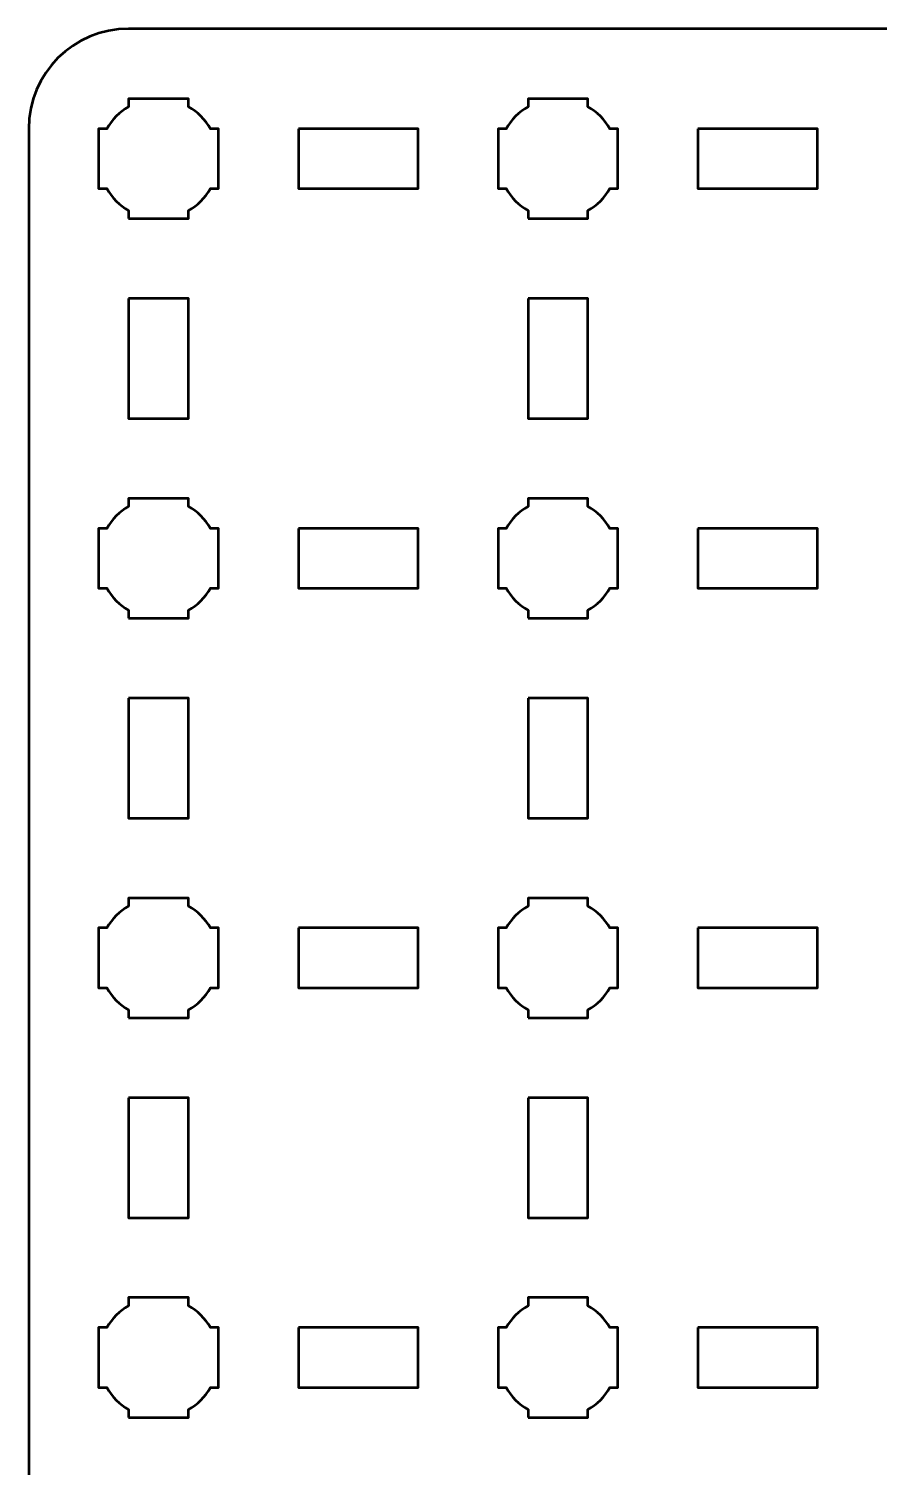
# Model space of a CAD drawing. Header units: centimetres. Extents: x -17.7 to 17.7, y -15.7 to 15.7.
# Drawn here: x -17.65 to -13.39, y 8.45 to 15.65 of the extents above; entities that cross this region are included whole.
import ezdxf

# ---------------------------------------------------------------- set-up
doc = ezdxf.new("R2010")
doc.units = ezdxf.units.CM
doc.header["$MEASUREMENT"] = 0
doc.layers.add('Layer 1', color=7, linetype='Continuous')

msp = doc.modelspace()

# ---------------------------------------------------------------- linework, layer by layer
at = {"layer": 'Layer 1', "lineweight": 53}
for points, knots in [([(-17.14996, 15.65004), (-17.14996, 15.65004), (17.14996, 15.65004), (17.14996, 15.65004), (17.14996, 15.65004), (17.42692, 15.65004), (17.65006, 15.42694), (17.65006, 15.14994), (17.65006, 15.14994), (17.65006, 15.14994), (17.65006, -15.14993), (17.65006, -15.14993), (17.65006, -15.14993), (17.65006, -15.42707), (17.42692, -15.65003), (17.14996, -15.65003), (17.14996, -15.65003), (17.14996, -15.65003), (-17.14996, -15.65003), (-17.14996, -15.65003), (-17.14996, -15.65003), (-17.42696, -15.65003), (-17.65005, -15.42707), (-17.65005, -15.14993), (-17.65005, -15.14993), (-17.65005, -15.14993), (-17.65005, 15.14994), (-17.65005, 15.14994), (-17.65005, 15.14994), (-17.65005, 15.42694), (-17.42696, 15.65004), (-17.14996, 15.65004)], [0, 0, 0, 0, 0.125, 0.125, 0.125, 0.125, 0.25, 0.25, 0.25, 0.25, 0.375, 0.375, 0.375, 0.375, 0.5, 0.5, 0.5, 0.5, 0.625, 0.625, 0.625, 0.625, 0.75, 0.75, 0.75, 0.75, 0.875, 0.875, 0.875, 0.875, 1, 1, 1, 1]), ([(-17.14996, 14.70001), (-17.14996, 14.70001), (-17.14996, 14.74012), (-17.14996, 14.74012), (-17.14996, 14.74012), (-17.19557, 14.76643), (-17.23349, 14.80446), (-17.25981, 14.84994), (-17.25981, 14.84994), (-17.25981, 14.84994), (-17.30003, 14.84994), (-17.30003, 14.84994), (-17.30003, 14.84994), (-17.30003, 14.84994), (-17.30003, 15.00001), (-17.30003, 15.00001), (-17.30003, 15.00001), (-17.30003, 15.00001), (-17.30003, 15.14994), (-17.30003, 15.14994), (-17.30003, 15.14994), (-17.30003, 15.14994), (-17.25981, 15.14994), (-17.25981, 15.14994), (-17.25981, 15.14994), (-17.23349, 15.19555), (-17.19557, 15.23348), (-17.14996, 15.25979), (-17.14996, 15.25979), (-17.14996, 15.25979), (-17.14996, 15.30001), (-17.14996, 15.30001), (-17.14996, 15.30001), (-17.14996, 15.30001), (-17.00003, 15.30001), (-17.00003, 15.30001), (-17.00003, 15.30001), (-17.00003, 15.30001), (-16.84995, 15.30001), (-16.84995, 15.30001), (-16.84995, 15.30001), (-16.84995, 15.30001), (-16.84995, 15.25979), (-16.84995, 15.25979), (-16.84995, 15.25979), (-16.80448, 15.23348), (-16.76645, 15.19555), (-16.74013, 15.14994), (-16.74013, 15.14994), (-16.74013, 15.14994), (-16.70002, 15.14994), (-16.70002, 15.14994), (-16.70002, 15.14994), (-16.70002, 15.14994), (-16.70002, 15.00001), (-16.70002, 15.00001), (-16.70002, 15.00001), (-16.70002, 15.00001), (-16.70002, 14.84994), (-16.70002, 14.84994), (-16.70002, 14.84994), (-16.70002, 14.84994), (-16.74013, 14.84994), (-16.74013, 14.84994), (-16.74013, 14.84994), (-16.76645, 14.80446), (-16.80448, 14.76643), (-16.84995, 14.74012), (-16.84995, 14.74012), (-16.84995, 14.74012), (-16.84995, 14.70001), (-16.84995, 14.70001), (-16.84995, 14.70001), (-16.84995, 14.70001), (-17.00003, 14.70001), (-17.00003, 14.70001), (-17.00003, 14.70001), (-17.00003, 14.70001), (-17.14996, 14.70001), (-17.14996, 14.70001)], [0, 0, 0, 0, 0.05, 0.05, 0.05, 0.05, 0.1, 0.1, 0.1, 0.1, 0.15, 0.15, 0.15, 0.15, 0.2, 0.2, 0.2, 0.2, 0.25, 0.25, 0.25, 0.25, 0.3, 0.3, 0.3, 0.3, 0.35, 0.35, 0.35, 0.35, 0.4, 0.4, 0.4, 0.4, 0.45, 0.45, 0.45, 0.45, 0.5, 0.5, 0.5, 0.5, 0.55, 0.55, 0.55, 0.55, 0.6, 0.6, 0.6, 0.6, 0.65, 0.65, 0.65, 0.65, 0.7, 0.7, 0.7, 0.7, 0.75, 0.75, 0.75, 0.75, 0.8, 0.8, 0.8, 0.8, 0.85, 0.85, 0.85, 0.85, 0.9, 0.9, 0.9, 0.9, 0.95, 0.95, 0.95, 0.95, 1, 1, 1, 1]), ([(-15.15002, 14.70001), (-15.15002, 14.70001), (-15.15002, 14.74012), (-15.15002, 14.74012), (-15.15002, 14.74012), (-15.1955, 14.76643), (-15.23353, 14.80446), (-15.25984, 14.84994), (-15.25984, 14.84994), (-15.25984, 14.84994), (-15.29995, 14.84994), (-15.29995, 14.84994), (-15.29995, 14.84994), (-15.29995, 14.84994), (-15.29995, 15.00001), (-15.29995, 15.00001), (-15.29995, 15.00001), (-15.29995, 15.00001), (-15.29995, 15.14994), (-15.29995, 15.14994), (-15.29995, 15.14994), (-15.29995, 15.14994), (-15.25984, 15.14994), (-15.25984, 15.14994), (-15.25984, 15.14994), (-15.23353, 15.19555), (-15.1955, 15.23348), (-15.15002, 15.25979), (-15.15002, 15.25979), (-15.15002, 15.25979), (-15.15002, 15.30001), (-15.15002, 15.30001), (-15.15002, 15.30001), (-15.15002, 15.30001), (-14.99995, 15.30001), (-14.99995, 15.30001), (-14.99995, 15.30001), (-14.99995, 15.30001), (-14.85002, 15.30001), (-14.85002, 15.30001), (-14.85002, 15.30001), (-14.85002, 15.30001), (-14.85002, 15.25979), (-14.85002, 15.25979), (-14.85002, 15.25979), (-14.80455, 15.23348), (-14.76652, 15.19555), (-14.7402, 15.14994), (-14.7402, 15.14994), (-14.7402, 15.14994), (-14.69995, 15.14994), (-14.69995, 15.14994), (-14.69995, 15.14994), (-14.69995, 15.14994), (-14.69995, 15.00001), (-14.69995, 15.00001), (-14.69995, 15.00001), (-14.69995, 15.00001), (-14.69995, 14.84994), (-14.69995, 14.84994), (-14.69995, 14.84994), (-14.69995, 14.84994), (-14.7402, 14.84994), (-14.7402, 14.84994), (-14.7402, 14.84994), (-14.76652, 14.80446), (-14.80455, 14.76643), (-14.85002, 14.74012), (-14.85002, 14.74012), (-14.85002, 14.74012), (-14.85002, 14.70001), (-14.85002, 14.70001), (-14.85002, 14.70001), (-14.85002, 14.70001), (-14.99995, 14.70001), (-14.99995, 14.70001), (-14.99995, 14.70001), (-14.99995, 14.70001), (-15.15002, 14.70001), (-15.15002, 14.70001)], [0, 0, 0, 0, 0.05, 0.05, 0.05, 0.05, 0.1, 0.1, 0.1, 0.1, 0.15, 0.15, 0.15, 0.15, 0.2, 0.2, 0.2, 0.2, 0.25, 0.25, 0.25, 0.25, 0.3, 0.3, 0.3, 0.3, 0.35, 0.35, 0.35, 0.35, 0.4, 0.4, 0.4, 0.4, 0.45, 0.45, 0.45, 0.45, 0.5, 0.5, 0.5, 0.5, 0.55, 0.55, 0.55, 0.55, 0.6, 0.6, 0.6, 0.6, 0.65, 0.65, 0.65, 0.65, 0.7, 0.7, 0.7, 0.7, 0.75, 0.75, 0.75, 0.75, 0.8, 0.8, 0.8, 0.8, 0.85, 0.85, 0.85, 0.85, 0.9, 0.9, 0.9, 0.9, 0.95, 0.95, 0.95, 0.95, 1, 1, 1, 1]), ([(-16.30001, 15.14994), (-16.30001, 15.14994), (-15.7, 15.14994), (-15.7, 15.14994), (-15.7, 15.14994), (-15.7, 15.14994), (-15.7, 14.84994), (-15.7, 14.84994), (-15.7, 14.84994), (-15.7, 14.84994), (-16.30001, 14.84994), (-16.30001, 14.84994), (-16.30001, 14.84994), (-16.30001, 14.84994), (-16.30001, 15.14994), (-16.30001, 15.14994)], [0, 0, 0, 0, 0.25, 0.25, 0.25, 0.25, 0.5, 0.5, 0.5, 0.5, 0.75, 0.75, 0.75, 0.75, 1, 1, 1, 1]), ([(-14.30004, 15.14994), (-14.30004, 15.14994), (-13.70004, 15.14994), (-13.70004, 15.14994), (-13.70004, 15.14994), (-13.70004, 15.14994), (-13.70004, 14.84994), (-13.70004, 14.84994), (-13.70004, 14.84994), (-13.70004, 14.84994), (-14.30004, 14.84994), (-14.30004, 14.84994), (-14.30004, 14.84994), (-14.30004, 14.84994), (-14.30004, 15.14994), (-14.30004, 15.14994)], [0, 0, 0, 0, 0.25, 0.25, 0.25, 0.25, 0.5, 0.5, 0.5, 0.5, 0.75, 0.75, 0.75, 0.75, 1, 1, 1, 1]), ([(-17.14996, 14.29999), (-17.14996, 14.29999), (-16.84995, 14.29999), (-16.84995, 14.29999), (-16.84995, 14.29999), (-16.84995, 14.29999), (-16.84995, 13.69999), (-16.84995, 13.69999), (-16.84995, 13.69999), (-16.84995, 13.69999), (-17.14996, 13.69999), (-17.14996, 13.69999), (-17.14996, 13.69999), (-17.14996, 13.69999), (-17.14996, 14.29999), (-17.14996, 14.29999)], [0, 0, 0, 0, 0.25, 0.25, 0.25, 0.25, 0.5, 0.5, 0.5, 0.5, 0.75, 0.75, 0.75, 0.75, 1, 1, 1, 1]), ([(-15.15002, 14.29999), (-15.15002, 14.29999), (-14.85002, 14.29999), (-14.85002, 14.29999), (-14.85002, 14.29999), (-14.85002, 14.29999), (-14.85002, 13.69999), (-14.85002, 13.69999), (-14.85002, 13.69999), (-14.85002, 13.69999), (-15.15002, 13.69999), (-15.15002, 13.69999), (-15.15002, 13.69999), (-15.15002, 13.69999), (-15.15002, 14.29999), (-15.15002, 14.29999)], [0, 0, 0, 0, 0.25, 0.25, 0.25, 0.25, 0.5, 0.5, 0.5, 0.5, 0.75, 0.75, 0.75, 0.75, 1, 1, 1, 1]), ([(-17.14996, 12.69993), (-17.14996, 12.69993), (-17.14996, 12.74018), (-17.14996, 12.74018), (-17.14996, 12.74018), (-17.19557, 12.7665), (-17.23349, 12.80453), (-17.25981, 12.85), (-17.25981, 12.85), (-17.25981, 12.85), (-17.30003, 12.85), (-17.30003, 12.85), (-17.30003, 12.85), (-17.30003, 12.85), (-17.30003, 12.99994), (-17.30003, 12.99994), (-17.30003, 12.99994), (-17.30003, 12.99994), (-17.30003, 13.15001), (-17.30003, 13.15001), (-17.30003, 13.15001), (-17.30003, 13.15001), (-17.25981, 13.15001), (-17.25981, 13.15001), (-17.25981, 13.15001), (-17.23349, 13.19548), (-17.19557, 13.23351), (-17.14996, 13.25983), (-17.14996, 13.25983), (-17.14996, 13.25983), (-17.14996, 13.29994), (-17.14996, 13.29994), (-17.14996, 13.29994), (-17.14996, 13.29994), (-17.00003, 13.29994), (-17.00003, 13.29994), (-17.00003, 13.29994), (-17.00003, 13.29994), (-16.84995, 13.29994), (-16.84995, 13.29994), (-16.84995, 13.29994), (-16.84995, 13.29994), (-16.84995, 13.25983), (-16.84995, 13.25983), (-16.84995, 13.25983), (-16.80448, 13.23351), (-16.76645, 13.19548), (-16.74013, 13.15001), (-16.74013, 13.15001), (-16.74013, 13.15001), (-16.70002, 13.15001), (-16.70002, 13.15001), (-16.70002, 13.15001), (-16.70002, 13.15001), (-16.70002, 12.99994), (-16.70002, 12.99994), (-16.70002, 12.99994), (-16.70002, 12.99994), (-16.70002, 12.85), (-16.70002, 12.85), (-16.70002, 12.85), (-16.70002, 12.85), (-16.74013, 12.85), (-16.74013, 12.85), (-16.74013, 12.85), (-16.76645, 12.80453), (-16.80448, 12.7665), (-16.84995, 12.74018), (-16.84995, 12.74018), (-16.84995, 12.74018), (-16.84995, 12.69993), (-16.84995, 12.69993), (-16.84995, 12.69993), (-16.84995, 12.69993), (-17.00003, 12.69993), (-17.00003, 12.69993), (-17.00003, 12.69993), (-17.00003, 12.69993), (-17.14996, 12.69993), (-17.14996, 12.69993)], [0, 0, 0, 0, 0.05, 0.05, 0.05, 0.05, 0.1, 0.1, 0.1, 0.1, 0.15, 0.15, 0.15, 0.15, 0.2, 0.2, 0.2, 0.2, 0.25, 0.25, 0.25, 0.25, 0.3, 0.3, 0.3, 0.3, 0.35, 0.35, 0.35, 0.35, 0.4, 0.4, 0.4, 0.4, 0.45, 0.45, 0.45, 0.45, 0.5, 0.5, 0.5, 0.5, 0.55, 0.55, 0.55, 0.55, 0.6, 0.6, 0.6, 0.6, 0.65, 0.65, 0.65, 0.65, 0.7, 0.7, 0.7, 0.7, 0.75, 0.75, 0.75, 0.75, 0.8, 0.8, 0.8, 0.8, 0.85, 0.85, 0.85, 0.85, 0.9, 0.9, 0.9, 0.9, 0.95, 0.95, 0.95, 0.95, 1, 1, 1, 1]), ([(-15.15002, 12.69993), (-15.15002, 12.69993), (-15.15002, 12.74018), (-15.15002, 12.74018), (-15.15002, 12.74018), (-15.1955, 12.7665), (-15.23353, 12.80453), (-15.25984, 12.85), (-15.25984, 12.85), (-15.25984, 12.85), (-15.29995, 12.85), (-15.29995, 12.85), (-15.29995, 12.85), (-15.29995, 12.85), (-15.29995, 12.99994), (-15.29995, 12.99994), (-15.29995, 12.99994), (-15.29995, 12.99994), (-15.29995, 13.15001), (-15.29995, 13.15001), (-15.29995, 13.15001), (-15.29995, 13.15001), (-15.25984, 13.15001), (-15.25984, 13.15001), (-15.25984, 13.15001), (-15.23353, 13.19548), (-15.1955, 13.23351), (-15.15002, 13.25983), (-15.15002, 13.25983), (-15.15002, 13.25983), (-15.15002, 13.29994), (-15.15002, 13.29994), (-15.15002, 13.29994), (-15.15002, 13.29994), (-14.99995, 13.29994), (-14.99995, 13.29994), (-14.99995, 13.29994), (-14.99995, 13.29994), (-14.85002, 13.29994), (-14.85002, 13.29994), (-14.85002, 13.29994), (-14.85002, 13.29994), (-14.85002, 13.25983), (-14.85002, 13.25983), (-14.85002, 13.25983), (-14.80455, 13.23351), (-14.76652, 13.19548), (-14.7402, 13.15001), (-14.7402, 13.15001), (-14.7402, 13.15001), (-14.69995, 13.15001), (-14.69995, 13.15001), (-14.69995, 13.15001), (-14.69995, 13.15001), (-14.69995, 12.99994), (-14.69995, 12.99994), (-14.69995, 12.99994), (-14.69995, 12.99994), (-14.69995, 12.85), (-14.69995, 12.85), (-14.69995, 12.85), (-14.69995, 12.85), (-14.7402, 12.85), (-14.7402, 12.85), (-14.7402, 12.85), (-14.76652, 12.80453), (-14.80455, 12.7665), (-14.85002, 12.74018), (-14.85002, 12.74018), (-14.85002, 12.74018), (-14.85002, 12.69993), (-14.85002, 12.69993), (-14.85002, 12.69993), (-14.85002, 12.69993), (-14.99995, 12.69993), (-14.99995, 12.69993), (-14.99995, 12.69993), (-14.99995, 12.69993), (-15.15002, 12.69993), (-15.15002, 12.69993)], [0, 0, 0, 0, 0.05, 0.05, 0.05, 0.05, 0.1, 0.1, 0.1, 0.1, 0.15, 0.15, 0.15, 0.15, 0.2, 0.2, 0.2, 0.2, 0.25, 0.25, 0.25, 0.25, 0.3, 0.3, 0.3, 0.3, 0.35, 0.35, 0.35, 0.35, 0.4, 0.4, 0.4, 0.4, 0.45, 0.45, 0.45, 0.45, 0.5, 0.5, 0.5, 0.5, 0.55, 0.55, 0.55, 0.55, 0.6, 0.6, 0.6, 0.6, 0.65, 0.65, 0.65, 0.65, 0.7, 0.7, 0.7, 0.7, 0.75, 0.75, 0.75, 0.75, 0.8, 0.8, 0.8, 0.8, 0.85, 0.85, 0.85, 0.85, 0.9, 0.9, 0.9, 0.9, 0.95, 0.95, 0.95, 0.95, 1, 1, 1, 1]), ([(-16.30001, 13.15001), (-16.30001, 13.15001), (-15.7, 13.15001), (-15.7, 13.15001), (-15.7, 13.15001), (-15.7, 13.15001), (-15.7, 12.85), (-15.7, 12.85), (-15.7, 12.85), (-15.7, 12.85), (-16.30001, 12.85), (-16.30001, 12.85), (-16.30001, 12.85), (-16.30001, 12.85), (-16.30001, 13.15001), (-16.30001, 13.15001)], [0, 0, 0, 0, 0.25, 0.25, 0.25, 0.25, 0.5, 0.5, 0.5, 0.5, 0.75, 0.75, 0.75, 0.75, 1, 1, 1, 1]), ([(-14.30004, 13.15001), (-14.30004, 13.15001), (-13.70004, 13.15001), (-13.70004, 13.15001), (-13.70004, 13.15001), (-13.70004, 13.15001), (-13.70004, 12.85), (-13.70004, 12.85), (-13.70004, 12.85), (-13.70004, 12.85), (-14.30004, 12.85), (-14.30004, 12.85), (-14.30004, 12.85), (-14.30004, 12.85), (-14.30004, 13.15001), (-14.30004, 13.15001)], [0, 0, 0, 0, 0.25, 0.25, 0.25, 0.25, 0.5, 0.5, 0.5, 0.5, 0.75, 0.75, 0.75, 0.75, 1, 1, 1, 1]), ([(-17.14996, 12.30002), (-17.14996, 12.30002), (-16.84995, 12.30002), (-16.84995, 12.30002), (-16.84995, 12.30002), (-16.84995, 12.30002), (-16.84995, 11.70002), (-16.84995, 11.70002), (-16.84995, 11.70002), (-16.84995, 11.70002), (-17.14996, 11.70002), (-17.14996, 11.70002), (-17.14996, 11.70002), (-17.14996, 11.70002), (-17.14996, 12.30002), (-17.14996, 12.30002)], [0, 0, 0, 0, 0.25, 0.25, 0.25, 0.25, 0.5, 0.5, 0.5, 0.5, 0.75, 0.75, 0.75, 0.75, 1, 1, 1, 1]), ([(-15.15002, 12.30002), (-15.15002, 12.30002), (-14.85002, 12.30002), (-14.85002, 12.30002), (-14.85002, 12.30002), (-14.85002, 12.30002), (-14.85002, 11.70002), (-14.85002, 11.70002), (-14.85002, 11.70002), (-14.85002, 11.70002), (-15.15002, 11.70002), (-15.15002, 11.70002), (-15.15002, 11.70002), (-15.15002, 11.70002), (-15.15002, 12.30002), (-15.15002, 12.30002)], [0, 0, 0, 0, 0.25, 0.25, 0.25, 0.25, 0.5, 0.5, 0.5, 0.5, 0.75, 0.75, 0.75, 0.75, 1, 1, 1, 1]), ([(-17.14996, 10.7), (-17.14996, 10.7), (-17.14996, 10.74008), (-17.14996, 10.74008), (-17.14996, 10.74008), (-17.19557, 10.76653), (-17.23349, 10.80446), (-17.25981, 10.85007), (-17.25981, 10.85007), (-17.25981, 10.85007), (-17.30003, 10.85007), (-17.30003, 10.85007), (-17.30003, 10.85007), (-17.30003, 10.85007), (-17.30003, 11), (-17.30003, 11), (-17.30003, 11), (-17.30003, 11), (-17.30003, 11.15007), (-17.30003, 11.15007), (-17.30003, 11.15007), (-17.30003, 11.15007), (-17.25981, 11.15007), (-17.25981, 11.15007), (-17.25981, 11.15007), (-17.23349, 11.19555), (-17.19557, 11.23358), (-17.14996, 11.25989), (-17.14996, 11.25989), (-17.14996, 11.25989), (-17.14996, 11.3), (-17.14996, 11.3), (-17.14996, 11.3), (-17.14996, 11.3), (-17.00003, 11.3), (-17.00003, 11.3), (-17.00003, 11.3), (-17.00003, 11.3), (-16.84995, 11.3), (-16.84995, 11.3), (-16.84995, 11.3), (-16.84995, 11.3), (-16.84995, 11.25989), (-16.84995, 11.25989), (-16.84995, 11.25989), (-16.80448, 11.23358), (-16.76645, 11.19555), (-16.74013, 11.15007), (-16.74013, 11.15007), (-16.74013, 11.15007), (-16.70002, 11.15007), (-16.70002, 11.15007), (-16.70002, 11.15007), (-16.70002, 11.15007), (-16.70002, 11), (-16.70002, 11), (-16.70002, 11), (-16.70002, 11), (-16.70002, 10.85007), (-16.70002, 10.85007), (-16.70002, 10.85007), (-16.70002, 10.85007), (-16.74013, 10.85007), (-16.74013, 10.85007), (-16.74013, 10.85007), (-16.76645, 10.80446), (-16.80448, 10.76653), (-16.84995, 10.74008), (-16.84995, 10.74008), (-16.84995, 10.74008), (-16.84995, 10.7), (-16.84995, 10.7), (-16.84995, 10.7), (-16.84995, 10.7), (-17.00003, 10.7), (-17.00003, 10.7), (-17.00003, 10.7), (-17.00003, 10.7), (-17.14996, 10.7), (-17.14996, 10.7)], [0, 0, 0, 0, 0.05, 0.05, 0.05, 0.05, 0.1, 0.1, 0.1, 0.1, 0.15, 0.15, 0.15, 0.15, 0.2, 0.2, 0.2, 0.2, 0.25, 0.25, 0.25, 0.25, 0.3, 0.3, 0.3, 0.3, 0.35, 0.35, 0.35, 0.35, 0.4, 0.4, 0.4, 0.4, 0.45, 0.45, 0.45, 0.45, 0.5, 0.5, 0.5, 0.5, 0.55, 0.55, 0.55, 0.55, 0.6, 0.6, 0.6, 0.6, 0.65, 0.65, 0.65, 0.65, 0.7, 0.7, 0.7, 0.7, 0.75, 0.75, 0.75, 0.75, 0.8, 0.8, 0.8, 0.8, 0.85, 0.85, 0.85, 0.85, 0.9, 0.9, 0.9, 0.9, 0.95, 0.95, 0.95, 0.95, 1, 1, 1, 1]), ([(-15.15002, 10.7), (-15.15002, 10.7), (-15.15002, 10.74008), (-15.15002, 10.74008), (-15.15002, 10.74008), (-15.1955, 10.76653), (-15.23353, 10.80446), (-15.25984, 10.85007), (-15.25984, 10.85007), (-15.25984, 10.85007), (-15.29995, 10.85007), (-15.29995, 10.85007), (-15.29995, 10.85007), (-15.29995, 10.85007), (-15.29995, 11), (-15.29995, 11), (-15.29995, 11), (-15.29995, 11), (-15.29995, 11.15007), (-15.29995, 11.15007), (-15.29995, 11.15007), (-15.29995, 11.15007), (-15.25984, 11.15007), (-15.25984, 11.15007), (-15.25984, 11.15007), (-15.23353, 11.19555), (-15.1955, 11.23358), (-15.15002, 11.25989), (-15.15002, 11.25989), (-15.15002, 11.25989), (-15.15002, 11.3), (-15.15002, 11.3), (-15.15002, 11.3), (-15.15002, 11.3), (-14.99995, 11.3), (-14.99995, 11.3), (-14.99995, 11.3), (-14.99995, 11.3), (-14.85002, 11.3), (-14.85002, 11.3), (-14.85002, 11.3), (-14.85002, 11.3), (-14.85002, 11.25989), (-14.85002, 11.25989), (-14.85002, 11.25989), (-14.80455, 11.23358), (-14.76652, 11.19555), (-14.7402, 11.15007), (-14.7402, 11.15007), (-14.7402, 11.15007), (-14.69995, 11.15007), (-14.69995, 11.15007), (-14.69995, 11.15007), (-14.69995, 11.15007), (-14.69995, 11), (-14.69995, 11), (-14.69995, 11), (-14.69995, 11), (-14.69995, 10.85007), (-14.69995, 10.85007), (-14.69995, 10.85007), (-14.69995, 10.85007), (-14.7402, 10.85007), (-14.7402, 10.85007), (-14.7402, 10.85007), (-14.76652, 10.80446), (-14.80455, 10.76653), (-14.85002, 10.74008), (-14.85002, 10.74008), (-14.85002, 10.74008), (-14.85002, 10.7), (-14.85002, 10.7), (-14.85002, 10.7), (-14.85002, 10.7), (-14.99995, 10.7), (-14.99995, 10.7), (-14.99995, 10.7), (-14.99995, 10.7), (-15.15002, 10.7), (-15.15002, 10.7)], [0, 0, 0, 0, 0.05, 0.05, 0.05, 0.05, 0.1, 0.1, 0.1, 0.1, 0.15, 0.15, 0.15, 0.15, 0.2, 0.2, 0.2, 0.2, 0.25, 0.25, 0.25, 0.25, 0.3, 0.3, 0.3, 0.3, 0.35, 0.35, 0.35, 0.35, 0.4, 0.4, 0.4, 0.4, 0.45, 0.45, 0.45, 0.45, 0.5, 0.5, 0.5, 0.5, 0.55, 0.55, 0.55, 0.55, 0.6, 0.6, 0.6, 0.6, 0.65, 0.65, 0.65, 0.65, 0.7, 0.7, 0.7, 0.7, 0.75, 0.75, 0.75, 0.75, 0.8, 0.8, 0.8, 0.8, 0.85, 0.85, 0.85, 0.85, 0.9, 0.9, 0.9, 0.9, 0.95, 0.95, 0.95, 0.95, 1, 1, 1, 1]), ([(-16.30001, 11.15007), (-16.30001, 11.15007), (-15.7, 11.15007), (-15.7, 11.15007), (-15.7, 11.15007), (-15.7, 11.15007), (-15.7, 10.85007), (-15.7, 10.85007), (-15.7, 10.85007), (-15.7, 10.85007), (-16.30001, 10.85007), (-16.30001, 10.85007), (-16.30001, 10.85007), (-16.30001, 10.85007), (-16.30001, 11.15007), (-16.30001, 11.15007)], [0, 0, 0, 0, 0.25, 0.25, 0.25, 0.25, 0.5, 0.5, 0.5, 0.5, 0.75, 0.75, 0.75, 0.75, 1, 1, 1, 1]), ([(-14.30004, 11.15007), (-14.30004, 11.15007), (-13.70004, 11.15007), (-13.70004, 11.15007), (-13.70004, 11.15007), (-13.70004, 11.15007), (-13.70004, 10.85007), (-13.70004, 10.85007), (-13.70004, 10.85007), (-13.70004, 10.85007), (-14.30004, 10.85007), (-14.30004, 10.85007), (-14.30004, 10.85007), (-14.30004, 10.85007), (-14.30004, 11.15007), (-14.30004, 11.15007)], [0, 0, 0, 0, 0.25, 0.25, 0.25, 0.25, 0.5, 0.5, 0.5, 0.5, 0.75, 0.75, 0.75, 0.75, 1, 1, 1, 1]), ([(-17.14996, 10.29995), (-17.14996, 10.29995), (-16.84995, 10.29995), (-16.84995, 10.29995), (-16.84995, 10.29995), (-16.84995, 10.29995), (-16.84995, 9.69995), (-16.84995, 9.69995), (-16.84995, 9.69995), (-16.84995, 9.69995), (-17.14996, 9.69995), (-17.14996, 9.69995), (-17.14996, 9.69995), (-17.14996, 9.69995), (-17.14996, 10.29995), (-17.14996, 10.29995)], [0, 0, 0, 0, 0.25, 0.25, 0.25, 0.25, 0.5, 0.5, 0.5, 0.5, 0.75, 0.75, 0.75, 0.75, 1, 1, 1, 1]), ([(-15.15002, 10.29995), (-15.15002, 10.29995), (-14.85002, 10.29995), (-14.85002, 10.29995), (-14.85002, 10.29995), (-14.85002, 10.29995), (-14.85002, 9.69995), (-14.85002, 9.69995), (-14.85002, 9.69995), (-14.85002, 9.69995), (-15.15002, 9.69995), (-15.15002, 9.69995), (-15.15002, 9.69995), (-15.15002, 9.69995), (-15.15002, 10.29995), (-15.15002, 10.29995)], [0, 0, 0, 0, 0.25, 0.25, 0.25, 0.25, 0.5, 0.5, 0.5, 0.5, 0.75, 0.75, 0.75, 0.75, 1, 1, 1, 1]), ([(-17.14996, 8.70003), (-17.14996, 8.70003), (-17.14996, 8.74014), (-17.14996, 8.74014), (-17.14996, 8.74014), (-17.19557, 8.76646), (-17.23349, 8.80449), (-17.25981, 8.84996), (-17.25981, 8.84996), (-17.25981, 8.84996), (-17.30003, 8.84996), (-17.30003, 8.84996), (-17.30003, 8.84996), (-17.30003, 8.84996), (-17.30003, 9.00003), (-17.30003, 9.00003), (-17.30003, 9.00003), (-17.30003, 9.00003), (-17.30003, 9.14997), (-17.30003, 9.14997), (-17.30003, 9.14997), (-17.30003, 9.14997), (-17.25981, 9.14997), (-17.25981, 9.14997), (-17.25981, 9.14997), (-17.23349, 9.19558), (-17.19557, 9.23347), (-17.14996, 9.25979), (-17.14996, 9.25979), (-17.14996, 9.25979), (-17.14996, 9.30004), (-17.14996, 9.30004), (-17.14996, 9.30004), (-17.14996, 9.30004), (-17.00003, 9.30004), (-17.00003, 9.30004), (-17.00003, 9.30004), (-17.00003, 9.30004), (-16.84995, 9.30004), (-16.84995, 9.30004), (-16.84995, 9.30004), (-16.84995, 9.30004), (-16.84995, 9.25979), (-16.84995, 9.25979), (-16.84995, 9.25979), (-16.80448, 9.23347), (-16.76645, 9.19558), (-16.74013, 9.14997), (-16.74013, 9.14997), (-16.74013, 9.14997), (-16.70002, 9.14997), (-16.70002, 9.14997), (-16.70002, 9.14997), (-16.70002, 9.14997), (-16.70002, 9.00003), (-16.70002, 9.00003), (-16.70002, 9.00003), (-16.70002, 9.00003), (-16.70002, 8.84996), (-16.70002, 8.84996), (-16.70002, 8.84996), (-16.70002, 8.84996), (-16.74013, 8.84996), (-16.74013, 8.84996), (-16.74013, 8.84996), (-16.76645, 8.80449), (-16.80448, 8.76646), (-16.84995, 8.74014), (-16.84995, 8.74014), (-16.84995, 8.74014), (-16.84995, 8.70003), (-16.84995, 8.70003), (-16.84995, 8.70003), (-16.84995, 8.70003), (-17.00003, 8.70003), (-17.00003, 8.70003), (-17.00003, 8.70003), (-17.00003, 8.70003), (-17.14996, 8.70003), (-17.14996, 8.70003)], [0, 0, 0, 0, 0.05, 0.05, 0.05, 0.05, 0.1, 0.1, 0.1, 0.1, 0.15, 0.15, 0.15, 0.15, 0.2, 0.2, 0.2, 0.2, 0.25, 0.25, 0.25, 0.25, 0.3, 0.3, 0.3, 0.3, 0.35, 0.35, 0.35, 0.35, 0.4, 0.4, 0.4, 0.4, 0.45, 0.45, 0.45, 0.45, 0.5, 0.5, 0.5, 0.5, 0.55, 0.55, 0.55, 0.55, 0.6, 0.6, 0.6, 0.6, 0.65, 0.65, 0.65, 0.65, 0.7, 0.7, 0.7, 0.7, 0.75, 0.75, 0.75, 0.75, 0.8, 0.8, 0.8, 0.8, 0.85, 0.85, 0.85, 0.85, 0.9, 0.9, 0.9, 0.9, 0.95, 0.95, 0.95, 0.95, 1, 1, 1, 1]), ([(-15.15002, 8.70003), (-15.15002, 8.70003), (-15.15002, 8.74014), (-15.15002, 8.74014), (-15.15002, 8.74014), (-15.1955, 8.76646), (-15.23353, 8.80449), (-15.25984, 8.84996), (-15.25984, 8.84996), (-15.25984, 8.84996), (-15.29995, 8.84996), (-15.29995, 8.84996), (-15.29995, 8.84996), (-15.29995, 8.84996), (-15.29995, 9.00003), (-15.29995, 9.00003), (-15.29995, 9.00003), (-15.29995, 9.00003), (-15.29995, 9.14997), (-15.29995, 9.14997), (-15.29995, 9.14997), (-15.29995, 9.14997), (-15.25984, 9.14997), (-15.25984, 9.14997), (-15.25984, 9.14997), (-15.23353, 9.19558), (-15.1955, 9.23347), (-15.15002, 9.25979), (-15.15002, 9.25979), (-15.15002, 9.25979), (-15.15002, 9.30004), (-15.15002, 9.30004), (-15.15002, 9.30004), (-15.15002, 9.30004), (-14.99995, 9.30004), (-14.99995, 9.30004), (-14.99995, 9.30004), (-14.99995, 9.30004), (-14.85002, 9.30004), (-14.85002, 9.30004), (-14.85002, 9.30004), (-14.85002, 9.30004), (-14.85002, 9.25979), (-14.85002, 9.25979), (-14.85002, 9.25979), (-14.80455, 9.23347), (-14.76652, 9.19558), (-14.7402, 9.14997), (-14.7402, 9.14997), (-14.7402, 9.14997), (-14.69995, 9.14997), (-14.69995, 9.14997), (-14.69995, 9.14997), (-14.69995, 9.14997), (-14.69995, 9.00003), (-14.69995, 9.00003), (-14.69995, 9.00003), (-14.69995, 9.00003), (-14.69995, 8.84996), (-14.69995, 8.84996), (-14.69995, 8.84996), (-14.69995, 8.84996), (-14.7402, 8.84996), (-14.7402, 8.84996), (-14.7402, 8.84996), (-14.76652, 8.80449), (-14.80455, 8.76646), (-14.85002, 8.74014), (-14.85002, 8.74014), (-14.85002, 8.74014), (-14.85002, 8.70003), (-14.85002, 8.70003), (-14.85002, 8.70003), (-14.85002, 8.70003), (-14.99995, 8.70003), (-14.99995, 8.70003), (-14.99995, 8.70003), (-14.99995, 8.70003), (-15.15002, 8.70003), (-15.15002, 8.70003)], [0, 0, 0, 0, 0.05, 0.05, 0.05, 0.05, 0.1, 0.1, 0.1, 0.1, 0.15, 0.15, 0.15, 0.15, 0.2, 0.2, 0.2, 0.2, 0.25, 0.25, 0.25, 0.25, 0.3, 0.3, 0.3, 0.3, 0.35, 0.35, 0.35, 0.35, 0.4, 0.4, 0.4, 0.4, 0.45, 0.45, 0.45, 0.45, 0.5, 0.5, 0.5, 0.5, 0.55, 0.55, 0.55, 0.55, 0.6, 0.6, 0.6, 0.6, 0.65, 0.65, 0.65, 0.65, 0.7, 0.7, 0.7, 0.7, 0.75, 0.75, 0.75, 0.75, 0.8, 0.8, 0.8, 0.8, 0.85, 0.85, 0.85, 0.85, 0.9, 0.9, 0.9, 0.9, 0.95, 0.95, 0.95, 0.95, 1, 1, 1, 1]), ([(-16.30001, 9.14997), (-16.30001, 9.14997), (-15.7, 9.14997), (-15.7, 9.14997), (-15.7, 9.14997), (-15.7, 9.14997), (-15.7, 8.84996), (-15.7, 8.84996), (-15.7, 8.84996), (-15.7, 8.84996), (-16.30001, 8.84996), (-16.30001, 8.84996), (-16.30001, 8.84996), (-16.30001, 8.84996), (-16.30001, 9.14997), (-16.30001, 9.14997)], [0, 0, 0, 0, 0.25, 0.25, 0.25, 0.25, 0.5, 0.5, 0.5, 0.5, 0.75, 0.75, 0.75, 0.75, 1, 1, 1, 1]), ([(-14.30004, 9.14997), (-14.30004, 9.14997), (-13.70004, 9.14997), (-13.70004, 9.14997), (-13.70004, 9.14997), (-13.70004, 9.14997), (-13.70004, 8.84996), (-13.70004, 8.84996), (-13.70004, 8.84996), (-13.70004, 8.84996), (-14.30004, 8.84996), (-14.30004, 8.84996), (-14.30004, 8.84996), (-14.30004, 8.84996), (-14.30004, 9.14997), (-14.30004, 9.14997)], [0, 0, 0, 0, 0.25, 0.25, 0.25, 0.25, 0.5, 0.5, 0.5, 0.5, 0.75, 0.75, 0.75, 0.75, 1, 1, 1, 1])]:
    msp.add_open_spline(points, degree=3, knots=knots, dxfattribs=at)

doc.saveas('drawing.dxf')
